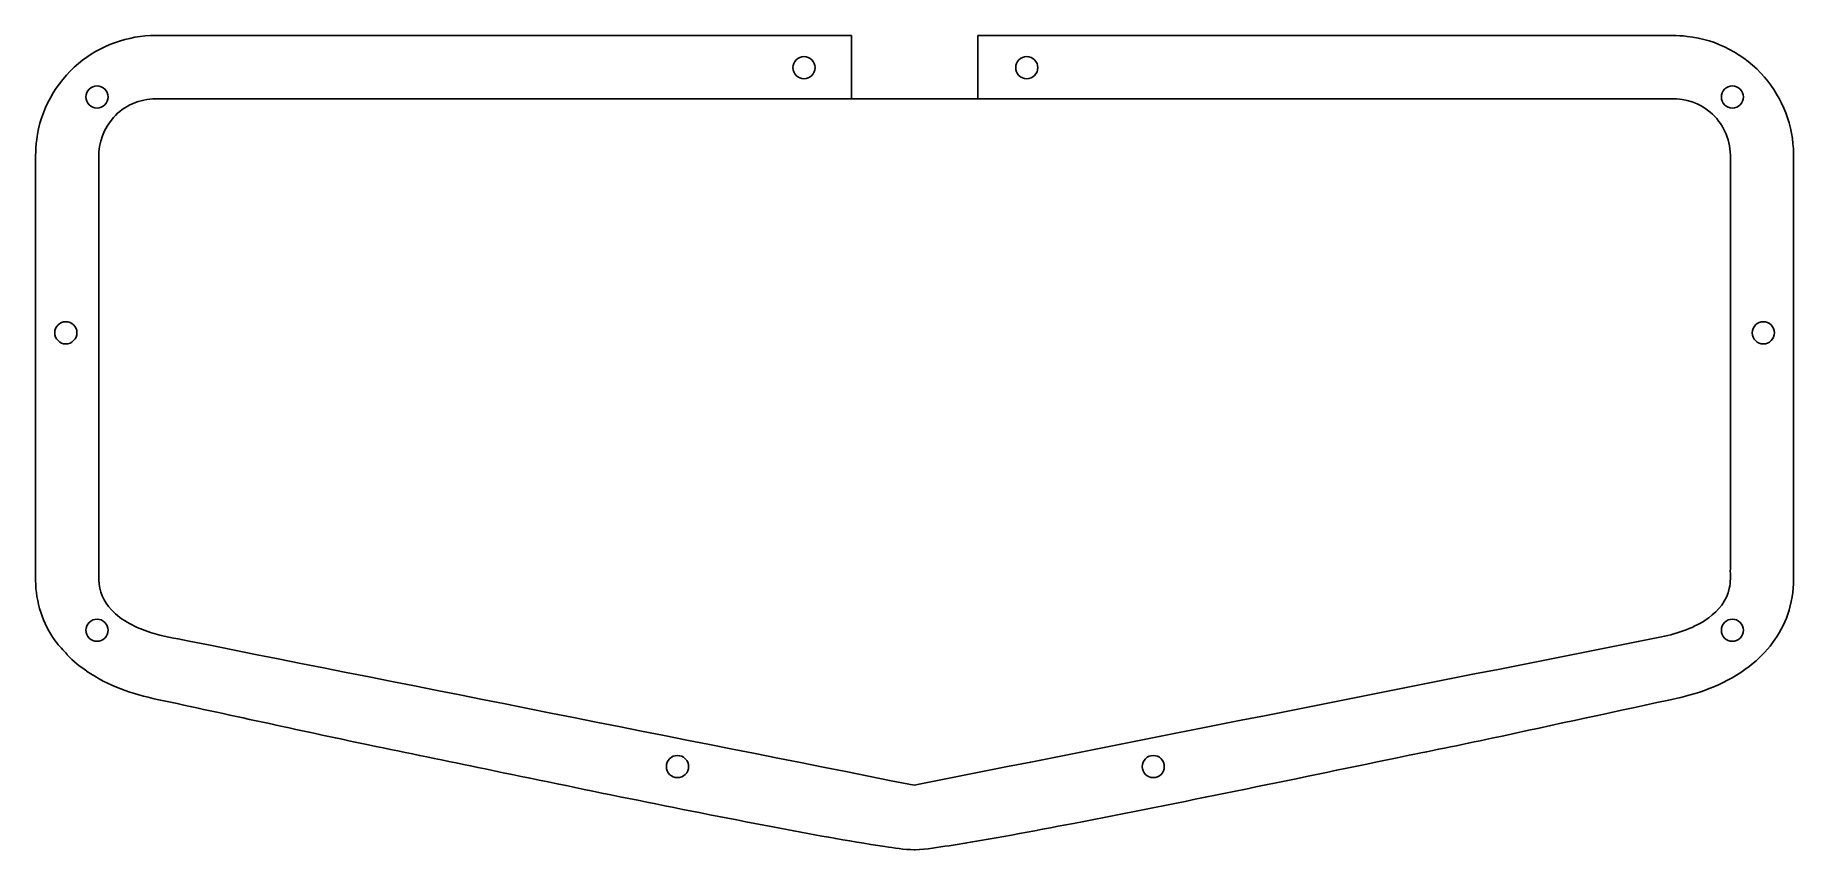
# Model space of a CAD drawing. Extents: x 0 to 278, y 31 to 160.
import ezdxf

# ---------------------------------------------------------------- set-up
doc = ezdxf.new("R2010")
doc.units = 0
doc.layers.add('open-1', color=7, linetype='CONTINUOUS')

msp = doc.modelspace()

# ---------------------------------------------------------------- linework, layer by layer
at = {"layer": 'open-1', "color": 7}
for points in [[(19.105365, 160.164262), (129.11632, 160.164262), (129.11634, 150.164262), (19.095625, 150.164262), (19.095598, 150.164262), (19.095598, 150.164262)], [(258.82961, 150.164262), (149.11615, 150.164262), (149.11616, 160.164262)], [(149.11616, 160.164262), (256.59757, 160.164262), (256.60927, 160.164262)], [(273.47304, 153.609003), (273.47604, 153.607043)], [(129.11634, 150.164262), (149.11615, 150.164262), (149.11615, 150.164262)], [(0.265521, 143.72089), (0.261611, 143.69745)], [(268.09565, 75.886589), (268.09565, 141.281075)], [(278.09323, 141.431261), (278.09323, 141.421461), (278.09323, 141.411661)], [(0.095599, 138.70332), (0.095599, 138.71504), (0.095599, 138.72676)], [(0.097549, 74.006071), (0.097549, 74.013871), (0.097549, 74.021671)], [(277.3827, 69.32442), (277.3827, 69.31662), (277.3887, 69.33419)], [(3.185443, 64.492398), (3.216693, 64.449428)], [(5.110033, 62.2811), (5.074877, 62.3202), (5.041674, 62.3612)], [(8.166673, 59.69669), (8.153003, 59.70669), (8.141283, 59.71469)], [(260.24467, 55.5308), (260.22517, 55.5268), (260.20567, 55.5228)], [(52.752584, 48.02672), (52.744784, 48.02672), (52.736984, 48.02872)], [(134.41274, 31.9485), (134.39904, 31.9505), (134.38344, 31.9525)], [(139.16862, 31.45245), (139.09832, 31.44845), (139.02602, 31.45045)], [(144.57483, 32.09898), (144.56313, 32.09698), (144.55143, 32.09698)]]:
    msp.add_lwpolyline(points, dxfattribs=at)
for points in [[(123.34995, 155.092921)], [(158.58765, 155.092921)], [(11.558291, 150.459589)], [(270.17499, 150.45936)], [(0.265521, 143.71308), (0.265521, 143.71309)], [(6.625516, 113.171873)], [(275.0672, 113.171873)], [(277.3827, 69.32439), (277.3827, 69.324411)], [(3.208883, 64.466998), (3.20888, 64.466998)], [(11.558513, 66.160139)], [(270.1752, 66.159986)], [(103.35035, 44.61239)], [(178.58835, 44.61239)]]:
    msp.add_lwpolyline(points, close=True, dxfattribs=at)
for points in [[(6.870989, 155.730666), (10.261571, 158.592241), (14.673838, 160.18486), (19.105365, 160.164262)], [(256.60927, 160.164262), (258.05657, 160.147195), (259.68718, 160.221462), (261.27919, 160.039262)], [(261.27919, 160.039262), (265.96768, 159.525367), (270.40228, 157.181208), (273.47304, 153.609003)], [(119.84995, 155.092921), (119.84995, 155.55705), (120.034324, 156.002169), (120.362513, 156.330358)], [(120.362513, 156.330358), (120.690702, 156.658547), (121.135821, 156.842921), (121.59995, 156.842921)], [(121.59995, 156.842921), (122.064079, 156.842921), (122.509198, 156.658547), (122.837387, 156.330358)], [(122.837387, 156.330358), (123.165576, 156.002169), (123.34995, 155.55705), (123.34995, 155.092921)], [(155.08765, 155.092921), (155.08765, 155.55705), (155.272024, 156.002169), (155.600213, 156.330358)], [(155.600213, 156.330358), (155.928402, 156.658547), (156.373521, 156.842921), (156.83765, 156.842921)], [(156.83765, 156.842921), (157.301779, 156.842921), (157.746898, 156.658547), (158.075087, 156.330358)], [(158.075087, 156.330358), (158.403276, 156.002169), (158.58765, 155.55705), (158.58765, 155.092921)], [(0.265521, 143.713088), (0.866699, 148.362298), (3.272232, 152.726945), (6.867079, 155.726756)], [(6.867079, 155.726756), (6.868509, 155.727946), (6.869569, 155.729476), (6.870989, 155.730666)], [(120.362513, 153.855484), (120.034324, 154.183673), (119.84995, 154.628792), (119.84995, 155.092921)], [(121.59995, 153.342921), (121.135821, 153.342921), (120.690702, 153.527295), (120.362513, 153.855484)], [(122.837387, 153.855484), (122.509198, 153.527295), (122.064079, 153.342921), (121.59995, 153.342921)], [(123.34995, 155.092921), (123.34995, 154.628792), (123.165576, 154.183673), (122.837387, 153.855484)], [(155.600213, 153.855484), (155.272024, 154.183673), (155.08765, 154.628792), (155.08765, 155.092921)], [(156.83765, 153.342921), (156.373521, 153.342921), (155.928402, 153.527295), (155.600213, 153.855484)], [(158.075087, 153.855484), (157.746898, 153.527295), (157.301779, 153.342921), (156.83765, 153.342921)], [(158.58765, 155.092921), (158.58765, 154.628792), (158.403276, 154.183673), (158.075087, 153.855484)], [(273.47604, 153.607043), (276.38866, 150.258037), (278.05093, 145.866837), (278.09323, 141.431261)], [(8.058291, 150.459589), (8.058291, 151.426087), (8.841793, 152.209589), (9.808291, 152.209589)], [(9.808291, 148.709589), (8.841793, 148.709589), (8.058292, 149.493091), (8.058291, 150.459589)], [(9.808291, 152.209589), (10.77479, 152.209589), (11.558291, 151.426087), (11.558291, 150.459589)], [(11.558291, 150.459589), (11.558291, 149.493091), (10.774789, 148.709589), (9.808291, 148.709589)], [(19.095598, 150.164262), (16.580284, 150.181672), (14.08403, 149.081269), (12.407889, 147.204369)], [(264.91287, 148.046831), (263.23894, 149.475502), (261.02578, 150.229136), (258.82961, 150.164262)], [(266.67499, 150.45936), (266.67499, 150.923489), (266.859364, 151.368608), (267.187553, 151.696797)], [(268.42499, 148.70936), (267.458492, 148.70936), (266.67499, 149.492862), (266.67499, 150.45936)], [(267.187553, 151.696797), (267.515742, 152.024985), (267.960861, 152.20936), (268.42499, 152.20936)], [(268.42499, 152.20936), (268.889119, 152.20936), (269.334238, 152.024985), (269.662427, 151.696797)], [(270.17499, 150.45936), (270.17499, 149.492862), (269.391488, 148.70936), (268.42499, 148.70936)], [(269.662427, 151.696797), (269.990616, 151.368608), (270.17499, 150.923489), (270.17499, 150.45936)], [(268.09565, 141.281075), (268.08185, 143.85703), (266.89081, 146.39547), (264.91287, 148.046831)], [(12.407889, 147.204369), (10.868205, 145.516472), (10.033726, 143.223197), (10.095599, 140.941972)], [(0.095599, 138.72676), (0.113554, 140.259615), (0.02817, 142.016052), (0.265521, 143.713088)], [(0.261611, 143.69745), (0.262296, 143.70275), (0.264831, 143.70774), (0.265521, 143.71308)], [(0.265521, 143.71309), (0.265891, 143.71579), (0.265148, 143.71829), (0.265521, 143.72089)], [(10.095599, 140.941972), (10.096599, 118.665893), (10.093499, 96.389786), (10.097199, 74.113727)], [(278.09323, 141.411661), (278.09823, 119.241492), (278.09623, 97.071745), (278.09623, 74.901895)], [(0.097549, 74.021671), (0.0934, 95.582434), (0.096779, 117.142927), (0.095599, 138.70332)], [(3.125516, 113.171873), (3.125516, 113.636002), (3.30989, 114.081121), (3.638079, 114.40931)], [(3.638079, 114.40931), (3.966268, 114.737499), (4.411387, 114.921873), (4.875516, 114.921873)], [(4.875516, 114.921873), (5.339645, 114.921873), (5.784764, 114.737499), (6.112953, 114.40931)], [(6.112953, 114.40931), (6.441141, 114.081121), (6.625516, 113.636002), (6.625516, 113.171873)], [(271.5672, 113.171873), (271.5672, 113.636002), (271.751574, 114.081121), (272.079763, 114.40931)], [(272.079763, 114.40931), (272.407952, 114.737499), (272.853071, 114.921873), (273.3172, 114.921873)], [(273.3172, 114.921873), (273.781329, 114.921873), (274.226448, 114.737499), (274.554637, 114.40931)], [(274.554637, 114.40931), (274.882826, 114.081121), (275.0672, 113.636002), (275.0672, 113.171873)], [(3.638079, 111.934436), (3.30989, 112.262625), (3.125516, 112.707744), (3.125516, 113.171873)], [(4.875516, 111.421873), (4.411387, 111.421873), (3.966268, 111.606247), (3.638079, 111.934436)], [(6.112953, 111.934436), (5.784764, 111.606247), (5.339645, 111.421873), (4.875516, 111.421873)], [(6.625516, 113.171873), (6.625516, 112.707744), (6.441141, 112.262625), (6.112953, 111.934436)], [(273.3172, 111.421873), (272.350702, 111.421873), (271.5672, 112.205375), (271.5672, 113.171873)], [(274.554637, 111.934436), (274.226448, 111.606247), (273.781329, 111.421873), (273.3172, 111.421873)], [(275.0672, 113.171873), (275.0672, 112.707744), (274.882826, 112.262625), (274.554637, 111.934436)], [(267.9283, 72.746231), (268.17367, 73.775955), (268.07517, 74.83881), (268.09565, 75.886589)], [(3.208877, 64.467006), (1.205946, 67.230388), (0.124752, 70.620558), (0.097549, 74.006071)], [(10.097199, 74.113727), (10.115949, 72.363146), (10.881039, 70.671697), (12.07428, 69.407099)], [(264.6731, 68.125611), (266.222, 69.248873), (267.51081, 70.847428), (267.9283, 72.746231)], [(278.09623, 74.901895), (278.13423, 73.07422), (277.94642, 71.168894), (277.38334, 69.323769)], [(8.058513, 66.160139), (8.058513, 66.624268), (8.242887, 67.069387), (8.571076, 67.397576)], [(8.571076, 67.397576), (8.899264, 67.725765), (9.344384, 67.910139), (9.808513, 67.910139)], [(9.808513, 67.910139), (10.272642, 67.910139), (10.717761, 67.725765), (11.04595, 67.397576)], [(11.04595, 67.397576), (11.374138, 67.069387), (11.558513, 66.624268), (11.558513, 66.160139)], [(12.07428, 69.407099), (13.736287, 67.628493), (15.996922, 66.544546), (18.283422, 65.806567)], [(257.21282, 65.104789), (259.84578, 65.659552), (262.47661, 66.52974), (264.6731, 68.125611)], [(266.6752, 66.159986), (266.6752, 66.624115), (266.859574, 67.069234), (267.187763, 67.397423)], [(267.187763, 67.397423), (267.515952, 67.725612), (267.961071, 67.909986), (268.4252, 67.909986)], [(268.4252, 67.909986), (268.889329, 67.909986), (269.334448, 67.725612), (269.662637, 67.397423)], [(269.662637, 67.397423), (269.990826, 67.069234), (270.1752, 66.624115), (270.1752, 66.159986)], [(277.38334, 69.323769), (276.39279, 65.975859), (274.28687, 63.07621), (271.68606, 60.93119)], [(277.3887, 69.33419), (277.3887, 69.33049), (277.3837, 69.32809), (277.3827, 69.32439)], [(3.20888, 64.466998), (3.2013, 64.477898), (3.192973, 64.481418), (3.185443, 64.492398)], [(5.041674, 62.3612), (4.576441, 62.94431), (3.821029, 63.586684), (3.208877, 64.467006)], [(3.216693, 64.449428), (3.212903, 64.454628), (3.212663, 64.461788), (3.208883, 64.466998)], [(8.571076, 64.922702), (8.242887, 65.250891), (8.058513, 65.69601), (8.058513, 66.160139)], [(9.808513, 64.410139), (9.344384, 64.410139), (8.899264, 64.594513), (8.571076, 64.922702)], [(11.04595, 64.922702), (10.717761, 64.594513), (10.272642, 64.410139), (9.808513, 64.410139)], [(11.558513, 66.160139), (11.558513, 65.69601), (11.374138, 65.250891), (11.04595, 64.922702)], [(18.283422, 65.806567), (20.177828, 65.193007), (22.149448, 64.889225), (24.094422, 64.485688)], [(24.094422, 64.485688), (62.398208, 56.87854), (100.70199, 49.2714), (139.00578, 41.66426)], [(139.00578, 41.66426), (178.40805, 49.47813), (217.8109, 57.28913), (257.21282, 65.104789)], [(268.4252, 64.409986), (267.458702, 64.409986), (266.6752, 65.193488), (266.6752, 66.159986)], [(269.662637, 64.922549), (269.334448, 64.59436), (268.889329, 64.409986), (268.4252, 64.409986)], [(270.1752, 66.159986), (270.1752, 65.695857), (269.990826, 65.250738), (269.662637, 64.922549)], [(8.141283, 59.71469), (7.160614, 60.40402), (6.049202, 61.22122), (5.110033, 62.2811)], [(19.340502, 55.23379), (15.462604, 56.00718), (11.565555, 57.38359), (8.166673, 59.69669)], [(271.68606, 60.93119), (268.33964, 58.15975), (264.28636, 56.48595), (260.24467, 55.5308)], [(52.736984, 48.02872), (41.593065, 50.38764), (30.467773, 52.83612), (19.340502, 55.23379)], [(260.20567, 55.5228), (250.26807, 53.38032), (240.32977, 51.22447), (230.38733, 49.09116)], [(71.197895, 44.2318), (65.053844, 45.52166), (58.906192, 46.77374), (52.752584, 48.02672)], [(230.38733, 49.09116), (225.40676, 48.00579), (220.39743, 47.03121), (215.42248, 46.00132)], [(99.850349, 44.61239), (99.850349, 45.076519), (100.034724, 45.521639), (100.362912, 45.849827)], [(100.362912, 43.374953), (100.034724, 43.703141), (99.850349, 44.148261), (99.850349, 44.61239)], [(100.362912, 45.849827), (100.691101, 46.178016), (101.136221, 46.36239), (101.60035, 46.36239)], [(101.60035, 46.36239), (102.064479, 46.36239), (102.509598, 46.178016), (102.837787, 45.849827)], [(102.837787, 45.849827), (103.165976, 45.521638), (103.35035, 45.076519), (103.35035, 44.61239)], [(103.35035, 44.61239), (103.35035, 44.148261), (103.165976, 43.703142), (102.837787, 43.374953)], [(215.42248, 46.00132), (198.38925, 42.46887), (181.34201, 38.92553), (164.24475, 35.63023)], [(175.08835, 44.61239), (175.08835, 45.076519), (175.272724, 45.521638), (175.600913, 45.849827)], [(175.600913, 43.374953), (175.272724, 43.703142), (175.08835, 44.148261), (175.08835, 44.61239)], [(175.600913, 45.849827), (175.929102, 46.178016), (176.374221, 46.36239), (176.83835, 46.36239)], [(176.83835, 46.36239), (177.302479, 46.36239), (177.747598, 46.178016), (178.075787, 45.849827)], [(178.075787, 45.849827), (178.403976, 45.521638), (178.58835, 45.076519), (178.58835, 44.61239)], [(178.58835, 44.61239), (178.58835, 44.148261), (178.403976, 43.703142), (178.075787, 43.374953)], [(116.69985, 35.06578), (101.49272, 37.97221), (86.337514, 41.08915), (71.197895, 44.2318)], [(101.60035, 42.86239), (101.136221, 42.86239), (100.691101, 43.046764), (100.362912, 43.374953)], [(102.837787, 43.374953), (102.509598, 43.046764), (102.064479, 42.86239), (101.60035, 42.86239)], [(176.83835, 42.86239), (176.374221, 42.86239), (175.929102, 43.046764), (175.600913, 43.374953)], [(178.075787, 43.374953), (177.747598, 43.046764), (177.302479, 42.86239), (176.83835, 42.86239)], [(134.38344, 31.9525), (128.4518, 32.84614), (122.55638, 33.96281), (116.69985, 35.06578)], [(164.24475, 35.63023), (157.72061, 34.38566), (151.16645, 33.13226), (144.57483, 32.09898)], [(139.02602, 31.45045), (137.45633, 31.48765), (135.84986, 31.75252), (134.41274, 31.9485)], [(144.55143, 32.09698), (142.84262, 31.84945), (140.99034, 31.54025), (139.16862, 31.45245)]]:
    msp.add_open_spline(points, degree=3, dxfattribs=at)

doc.saveas('drawing.dxf')
